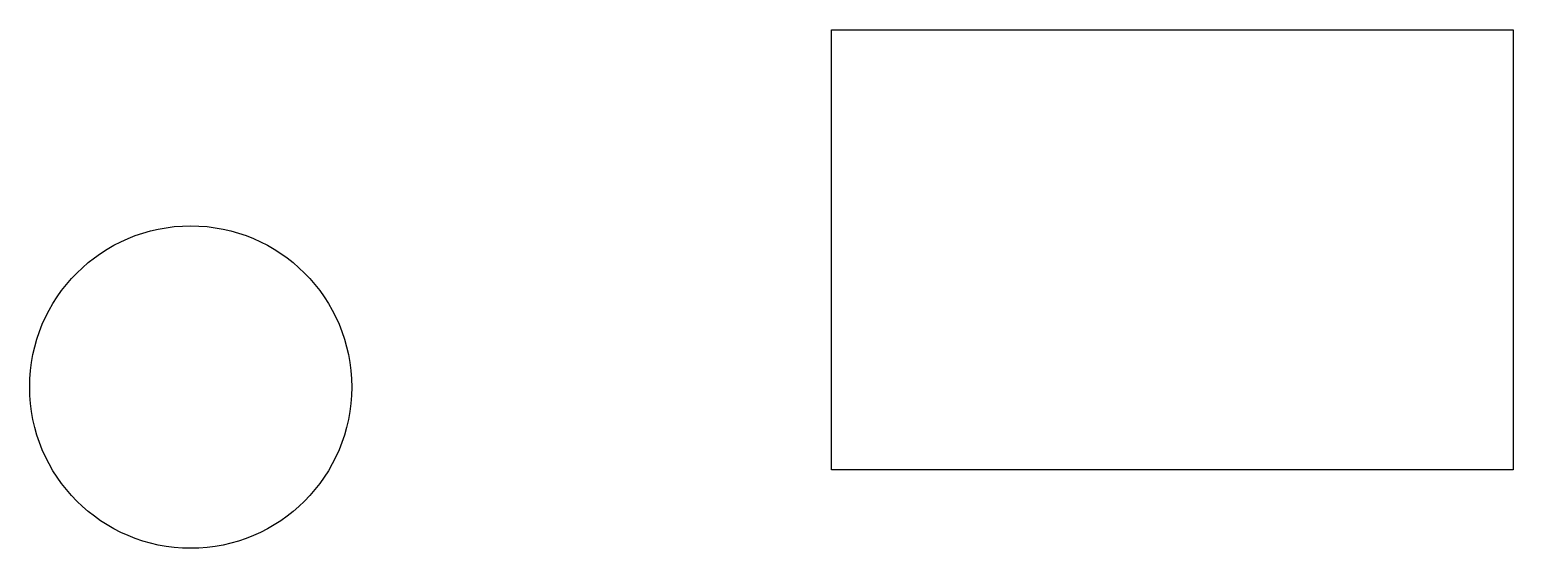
# Model space of a CAD drawing. Header units: inches. Extents: x -91 to 406, y -72 to 102.
import ezdxf

# ---------------------------------------------------------------- set-up
doc = ezdxf.new("R2010")
doc.units = ezdxf.units.IN
doc.header["$MEASUREMENT"] = 0

msp = doc.modelspace()

# ---------------------------------------------------------------- linework, layer by layer
msp.add_lwpolyline([(177.14, 101.9), (405.55, 101.9), (405.55, -45.33), (177.14, -45.33)], close=True)
msp.add_circle((-37.45, -17.62), 53.93)

doc.saveas('drawing.dxf')
